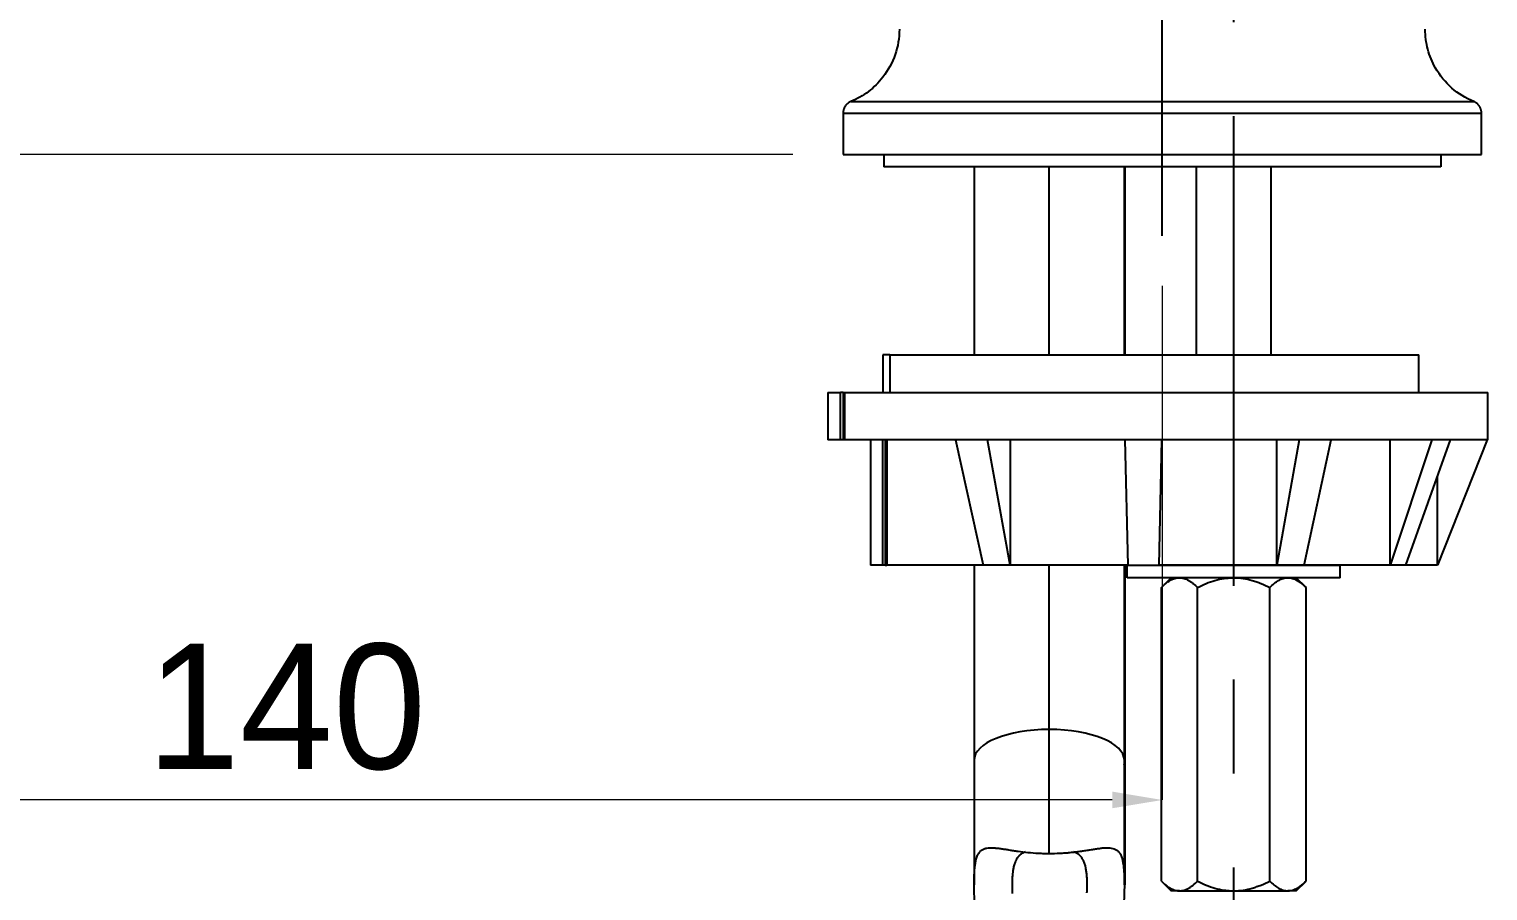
# Model space of a CAD drawing. Extents: x 0 to 1128, y 0 to 827.
# Drawn here: x 614.4 to 730.9, y 248.6 to 317.4 of the extents above; entities that cross this region are included whole.
import ezdxf

# ---------------------------------------------------------------- set-up
doc = ezdxf.new("R2010")
doc.units = 0
doc.header["$LTSCALE"] = 10
doc.header["$MEASUREMENT"] = 0
doc.header["$PDMODE"] = 3
doc.header["$PDSIZE"] = -10
doc.linetypes.add('CENTER', pattern=[2, 1.25, -0.25, 0.25, -0.25])
doc.layers.get('0').update_dxf_attribs({"linetype": 'CONTINUOUS'})
doc.layers.get('DEFPOINTS').update_dxf_attribs({"linetype": 'CONTINUOUS'})
doc.layers.add('1', color=7, linetype='CONTINUOUS')
doc.styles.add('Daelim Dimension', font='')
doc.styles.get('Daelim Dimension').set_extended_font_data('나눔고딕')
doc.dimstyles.new('DEFAULT', dxfattribs={"dimscale": 2, "dimtxt": 2, "dimasz": 2, "dimexe": 0, "dimexo": 2, "dimgap": 1, "dimtad": 1, "dimdec": 0, "dimzin": 9, "dimdsep": 46, "dimtxsty": 'Daelim Dimension', "dimcen": 0.5, "dimclrd": 5, "dimclre": 5, "dimclrt": 256, "dimadec": 1, "dimazin": 0, "dimtfac": 1, "dimtdec": 0, "dimtix": 1, "dimtmove": 0, "dimatfit": 3, "dimfxl": 1, "dimtolj": 1, "dimtzin": 1, "dimlwd": 9, "dimlwe": 9, "dimarcsym": 0})

# ---------------------------------------------------------------- blocks, each defined once
blk = doc.blocks.new('*D1')
at = {"color": 5, "lineweight": 9, "ltscale": 0.5, "transparency": 16777216}
for p, q in [((564.98, 489.39), (564.98, 255.84)), ((704.9, 296.89), (704.9, 255.84)), ((700.9, 255.84), (568.98, 255.84))]:
    blk.add_line(p, q, dxfattribs=at)
at = {"color": 5, "ltscale": 0.5, "transparency": 16777216}
for points in [[(568.98, 256.51), (568.98, 255.18), (564.98, 255.84)], [(700.9, 256.51), (700.9, 255.18), (704.9, 255.84)]]:
    blk.add_solid(points, dxfattribs=at)
at = {"layer": 'DEFPOINTS', "color": 0, "ltscale": 0.5, "transparency": 16777216}
for p in [(564.98, 493.39), (704.9, 300.89), (564.98, 255.84)]:
    blk.add_point(p, dxfattribs=at)
at = {"color": 7, "ltscale": 0.5, "transparency": 16777216, "insert": (634.94, 263.25), "char_height": 10, "attachment_point": 5, "style": 'Daelim Dimension'}
blk.add_mtext('\\A1;140', dxfattribs=at)
blk = doc.blocks.new('*D2')
at = {"color": 5, "lineweight": 9, "ltscale": 0.5, "transparency": 16777216}
for p, q in [((560.98, 493.39), (511.89, 493.39)), ((511.89, 311.39), (511.89, 489.39)), ((675.4, 307.39), (511.89, 307.39))]:
    blk.add_line(p, q, dxfattribs=at)
at = {"color": 5, "ltscale": 0.5, "transparency": 16777216}
for points in [[(511.23, 489.39), (512.56, 489.39), (511.89, 493.39)], [(511.23, 311.39), (512.56, 311.39), (511.89, 307.39)]]:
    blk.add_solid(points, dxfattribs=at)
at = {"layer": 'DEFPOINTS', "color": 0, "ltscale": 0.5, "transparency": 16777216}
for p in [(511.89, 493.39), (564.98, 493.39), (679.4, 307.39)]:
    blk.add_point(p, dxfattribs=at)
at = {"color": 7, "ltscale": 0.5, "transparency": 16777216, "insert": (504.45, 400.39), "char_height": 10, "attachment_point": 5, "rotation": 90, "style": 'Daelim Dimension'}
blk.add_mtext('\\A1;186', dxfattribs=at)

msp = doc.modelspace()

# ---------------------------------------------------------------- linework, layer by layer
at = {"layer": '1', "color": 1, "linetype": 'CENTER', "lineweight": -3, "ltscale": 3}
for p, q in [((704.9, 300.89), (704.9, 596.7)), ((710.6, 430.45), (710.6, 195.14))]:
    msp.add_line(p, q, dxfattribs=at)
at = {"layer": '1', "color": 7, "linetype": 'Continuous', "lineweight": -3}
for p, q in [((680.02, 311.61), (729.78, 311.61)), ((679.4, 310.68), (679.4, 307.39)), ((679.4, 310.68), (730.4, 310.68)), ((730.4, 307.39), (730.4, 310.68)), ((679.4, 307.39), (730.4, 307.39)), ((682.65, 307.39), (682.65, 306.39)), ((727.15, 307.39), (727.15, 306.39)), ((727.15, 306.39), (682.65, 306.39)), ((689.87, 306.39), (689.87, 291.39)), ((695.87, 291.39), (695.87, 306.39)), ((701.87, 291.39), (701.87, 306.39)), ((701.93, 291.39), (701.93, 306.39)), ((707.6, 306.39), (707.6, 291.39)), ((713.6, 291.39), (713.6, 306.39)), ((682.59, 291.39), (682.59, 288.39)), ((683.14, 291.39), (682.59, 291.39)), ((683.14, 291.39), (725.4, 291.39)), ((683.14, 291.39), (683.14, 288.39)), ((725.4, 288.39), (725.4, 291.39)), ((678.19, 288.39), (679.19, 288.39)), ((678.19, 288.39), (678.19, 284.59)), ((679.4, 288.39), (679.19, 288.39)), ((679.19, 284.59), (679.19, 288.39)), ((679.4, 288.39), (679.53, 288.39)), ((679.4, 288.39), (679.4, 284.59)), ((679.53, 288.39), (730.9, 288.39)), ((679.53, 288.39), (679.53, 284.59)), ((730.9, 284.59), (730.9, 288.39)), ((679.19, 284.59), (678.19, 284.59)), ((679.4, 284.59), (679.19, 284.59)), ((679.53, 284.59), (679.4, 284.59)), ((688.37, 284.59), (679.53, 284.59)), ((681.59, 284.59), (681.59, 274.59)), ((682.59, 274.59), (682.59, 284.59)), ((682.77, 284.59), (682.77, 274.59)), ((682.9, 284.59), (682.9, 274.59)), ((688.37, 284.59), (690.59, 274.59)), ((690.94, 284.59), (688.4, 284.59)), ((692.75, 274.59), (690.94, 284.59)), ((701.9, 284.59), (690.94, 284.59)), ((692.75, 284.59), (692.75, 274.59)), ((701.9, 284.59), (702.15, 274.59)), ((704.86, 284.59), (701.94, 284.59)), ((704.65, 274.59), (704.86, 284.59)), ((715.83, 284.59), (704.86, 284.59)), ((714.05, 274.59), (714.05, 284.59)), ((715.83, 284.59), (714.05, 274.59)), ((718.4, 284.59), (715.87, 284.59)), ((716.22, 274.59), (718.4, 284.59)), ((726.43, 284.59), (718.4, 284.59)), ((726.43, 284.59), (723.1, 274.59)), ((723.1, 274.59), (723.1, 284.59)), ((724.35, 274.59), (727.92, 284.59)), ((727.92, 284.59), (726.45, 284.59)), ((730.86, 284.59), (726.87, 274.59)), ((730.86, 284.59), (727.92, 284.59)), ((730.86, 284.59), (730.86, 284.58)), ((730.9, 284.59), (730.86, 284.59)), ((726.87, 274.59), (726.87, 281.65)), ((682.59, 274.59), (681.59, 274.59)), ((682.77, 274.59), (682.59, 274.59)), ((682.77, 274.59), (682.9, 274.59)), ((690.59, 274.59), (682.9, 274.59)), ((689.87, 274.59), (689.87, 259.02)), ((692.75, 274.59), (690.59, 274.59)), ((702.15, 274.59), (692.75, 274.59)), ((695.87, 261.47), (695.87, 274.59)), ((701.87, 259.02), (701.87, 274.59)), ((701.93, 259.02), (701.93, 274.59)), ((702.1, 274.59), (719.1, 274.59)), ((702.1, 273.59), (702.1, 274.59)), ((702.15, 274.59), (704.65, 274.59)), ((714.05, 274.59), (704.65, 274.59)), ((716.22, 274.59), (714.05, 274.59)), ((723.1, 274.59), (716.22, 274.59)), ((719.1, 273.59), (719.1, 274.59)), ((724.35, 274.59), (723.1, 274.59)), ((726.87, 274.59), (724.35, 274.59)), ((719.1, 273.59), (702.1, 273.59)), ((705.6, 273.59), (704.83, 272.81)), ((704.83, 249.36), (704.83, 272.81)), ((707.72, 249.36), (707.72, 272.81)), ((713.49, 249.36), (713.49, 272.81)), ((716.38, 272.81), (715.6, 273.59)), ((716.38, 249.36), (716.38, 272.81)), ((695.87, 251.57), (695.87, 261.47)), ((689.87, 259.02), (689.87, 249.06)), ((701.87, 249.07), (701.87, 259.02)), ((701.93, 249.07), (701.93, 259.02)), ((704.83, 249.36), (705.6, 248.59)), ((715.6, 248.59), (716.38, 249.36)), ((706.27, 248.59), (705.6, 248.59)), ((706.27, 248.59), (710.6, 248.59)), ((710.6, 248.59), (714.93, 248.59)), ((715.6, 248.59), (714.93, 248.59))]:
    msp.add_line(p, q, dxfattribs=at)
for centre, major_axis, ratio, start_param, end_param in [((703.46, 215.59), (-15.54, 68.9), 0.330417, 6.261931, 6.263269), ((703.45, 213.42), (-0.06, 71.27), 0.392618, 0.051966, 0.053278), ((704.06, 219.49), (14.84, 65), 0.339847, 0.132131, 0.133502), ((703.17, 215.15), (24.87, 69.4), 0.176814, 0.116239, 0.117566), ((695.87, 259.02), (-6, 0), 0.40909, 4.712389, 6.283185), ((695.87, 259.02), (-6, 0), 0.40909, 3.141593, 4.712389), ((695.93, 259.02), (-6, 0), 0.40909, 2.994723, 3.141593)]:
    msp.add_ellipse(centre, major_axis=major_axis, ratio=ratio, start_param=start_param, end_param=end_param, dxfattribs=at)
for points, knots in [([(683.9, 317.39), (683.9, 316.67), (683.67, 315.33), (682.74, 313.61), (681.47, 312.35), (680.53, 311.82), (680.02, 311.61)], [0, 0, 0, 0, 0.279785, 0.559569, 0.779785, 1, 1, 1, 1]), ([(729.78, 311.61), (729.12, 311.88), (727.96, 312.6), (726.72, 314.11), (726.04, 315.77), (725.9, 316.83), (725.9, 317.39)], [0, 0, 0, 0, 0.279785, 0.559569, 0.779785, 1, 1, 1, 1]), ([(704.83, 272.81), (704.94, 272.93), (705.06, 273.03), (705.29, 273.22), (705.41, 273.3), (705.65, 273.44), (705.77, 273.49), (705.95, 273.55), (706.02, 273.56), (706.11, 273.58), (706.14, 273.58), (706.21, 273.59), (706.24, 273.59), (706.27, 273.59)], [0, 0, 0, 0, 0.25, 0.25, 0.5, 0.5, 0.75, 0.75, 0.875, 0.875, 0.9375, 0.9375, 1, 1, 1, 1]), ([(706.27, 273.59), (706.4, 273.59), (706.52, 273.57), (706.77, 273.5), (706.89, 273.44), (707.04, 273.36), (707.07, 273.34), (707.13, 273.3), (707.16, 273.28), (707.25, 273.22), (707.31, 273.17), (707.49, 273.03), (707.6, 272.93), (707.72, 272.81)], [0, 0, 0, 0, 0.25, 0.25, 0.5, 0.5, 0.5625, 0.5625, 0.625, 0.625, 0.75, 0.75, 1, 1, 1, 1]), ([(707.72, 272.81), (707.94, 272.93), (708.17, 273.03), (708.63, 273.22), (708.87, 273.3), (709.35, 273.44), (709.59, 273.49), (709.97, 273.55), (710.09, 273.56), (710.28, 273.58), (710.35, 273.58), (710.47, 273.59), (710.54, 273.59), (710.6, 273.59)], [0, 0, 0, 0, 0.25, 0.25, 0.5, 0.5, 0.75, 0.75, 0.875, 0.875, 0.9375, 0.9375, 1, 1, 1, 1]), ([(710.6, 273.59), (710.86, 273.59), (711.11, 273.57), (711.6, 273.5), (711.84, 273.44), (712.15, 273.36), (712.21, 273.34), (712.33, 273.3), (712.39, 273.28), (712.56, 273.22), (712.68, 273.17), (713.03, 273.03), (713.26, 272.93), (713.49, 272.81)], [0, 0, 0, 0, 0.25, 0.25, 0.5, 0.5, 0.5625, 0.5625, 0.625, 0.625, 0.75, 0.75, 1, 1, 1, 1]), ([(713.49, 272.81), (713.6, 272.93), (713.72, 273.03), (713.95, 273.22), (714.07, 273.3), (714.31, 273.44), (714.43, 273.49), (714.61, 273.55), (714.68, 273.56), (714.77, 273.58), (714.8, 273.58), (714.87, 273.59), (714.9, 273.59), (714.93, 273.59)], [0, 0, 0, 0, 0.25, 0.25, 0.5, 0.5, 0.75, 0.75, 0.875, 0.875, 0.9375, 0.9375, 1, 1, 1, 1]), ([(714.93, 273.59), (715.06, 273.59), (715.18, 273.57), (715.43, 273.5), (715.55, 273.44), (715.7, 273.36), (715.73, 273.34), (715.79, 273.3), (715.82, 273.28), (715.91, 273.22), (715.97, 273.17), (716.15, 273.03), (716.26, 272.93), (716.38, 272.81)], [0, 0, 0, 0, 0.25, 0.25, 0.5, 0.5, 0.5625, 0.5625, 0.625, 0.625, 0.75, 0.75, 1, 1, 1, 1]), ([(690.03, 245.56), (690.03, 245.64), (690.02, 245.72), (690, 246.09), (689.98, 246.37), (689.95, 246.8), (689.94, 246.94), (689.93, 247.22), (689.92, 247.36), (689.9, 247.79), (689.89, 248.07), (689.88, 248.49), (689.87, 248.63), (689.87, 248.91), (689.87, 249.04), (689.87, 249.32), (689.87, 249.46), (689.88, 249.73), (689.88, 249.86), (689.9, 250.13), (689.91, 250.26), (689.92, 250.43), (689.93, 250.46), (689.93, 250.52), (689.94, 250.56), (689.95, 250.65), (689.96, 250.72), (689.99, 250.9), (690.01, 251.02), (690.05, 251.15), (690.06, 251.18), (690.08, 251.23), (690.08, 251.26), (690.11, 251.33), (690.13, 251.38), (690.19, 251.51), (690.24, 251.59), (690.3, 251.68), (690.32, 251.69), (690.34, 251.72), (690.36, 251.74), (690.4, 251.78), (690.43, 251.81), (690.53, 251.88), (690.59, 251.91), (690.7, 251.95), (690.74, 251.97), (690.79, 251.98), (690.81, 251.99), (690.85, 251.99), (690.87, 252), (690.97, 252.02), (691.05, 252.02), (691.22, 252.03), (691.31, 252.03), (691.5, 252.02), (691.59, 252.01), (691.74, 251.99), (691.79, 251.99), (691.89, 251.98), (691.94, 251.97), (692.1, 251.95), (692.21, 251.93), (692.43, 251.9), (692.54, 251.88), (692.77, 251.84), (692.89, 251.82), (693.13, 251.79), (693.26, 251.77), (693.64, 251.72), (693.9, 251.68), (694.44, 251.63), (694.72, 251.61), (695.04, 251.59), (695.08, 251.59), (695.15, 251.59), (695.26, 251.58), (695.36, 251.58), (695.58, 251.57), (695.72, 251.57), (695.87, 251.57)], [0, 0, 0, 0, 0.017742, 0.017742, 0.079133, 0.079133, 0.109829, 0.109829, 0.140524, 0.140524, 0.201915, 0.201915, 0.232611, 0.232611, 0.263307, 0.263307, 0.294002, 0.294002, 0.324698, 0.324698, 0.355393, 0.355393, 0.363067, 0.363067, 0.370741, 0.370741, 0.386089, 0.386089, 0.416784, 0.416784, 0.424458, 0.424458, 0.432132, 0.432132, 0.44748, 0.44748, 0.478175, 0.478175, 0.485849, 0.485849, 0.493523, 0.493523, 0.508871, 0.508871, 0.539567, 0.539567, 0.554914, 0.554914, 0.562588, 0.562588, 0.570262, 0.570262, 0.600958, 0.600958, 0.631653, 0.631653, 0.662349, 0.662349, 0.677697, 0.677697, 0.693044, 0.693044, 0.72374, 0.72374, 0.754436, 0.754436, 0.785131, 0.785131, 0.815827, 0.815827, 0.877218, 0.877218, 0.938609, 0.938609, 0.946283, 0.946283, 0.953957, 0.969304, 0.969304, 1, 1, 1, 1]), ([(693.97, 251.7), (693.89, 251.67), (693.82, 251.64), (693.67, 251.55), (693.6, 251.5), (693.51, 251.43), (693.5, 251.41), (693.46, 251.38), (693.42, 251.33), (693.37, 251.28), (693.29, 251.17), (693.24, 251.09), (693.19, 250.98), (693.18, 250.96), (693.16, 250.92), (693.15, 250.89), (693.12, 250.82), (693.11, 250.78), (693.06, 250.63), (693.03, 250.53), (692.99, 250.33), (692.97, 250.23), (692.95, 250.07), (692.95, 250.01), (692.93, 249.9), (692.93, 249.85), (692.92, 249.69), (692.91, 249.58), (692.9, 249.35), (692.9, 249.24), (692.9, 249.13)], [0, 0, 0, 0, 0.090036, 0.090036, 0.191143, 0.191143, 0.21642, 0.21642, 0.241697, 0.29225, 0.29225, 0.393357, 0.393357, 0.418634, 0.418634, 0.443911, 0.443911, 0.494464, 0.494464, 0.595572, 0.595572, 0.696679, 0.696679, 0.747232, 0.747232, 0.797786, 0.797786, 0.898893, 0.898893, 1, 1, 1, 1]), ([(695.87, 251.57), (696.16, 251.57), (696.44, 251.58), (696.87, 251.6), (697.01, 251.61), (697.21, 251.62), (697.32, 251.63), (697.42, 251.64), (697.49, 251.65), (697.52, 251.65), (697.69, 251.67), (697.82, 251.68), (698.09, 251.72), (698.21, 251.73), (698.47, 251.77), (698.59, 251.79), (698.77, 251.81), (698.83, 251.82), (698.95, 251.84), (699.01, 251.85), (699.18, 251.88), (699.3, 251.89), (699.52, 251.93), (699.62, 251.94), (699.83, 251.97), (699.93, 251.99), (700.13, 252.01), (700.22, 252.02), (700.36, 252.02), (700.41, 252.03), (700.5, 252.03), (700.54, 252.03), (700.67, 252.02), (700.75, 252.02), (700.91, 251.99), (700.99, 251.97), (701.13, 251.92), (701.2, 251.88), (701.33, 251.79), (701.38, 251.74), (701.45, 251.66), (701.46, 251.64), (701.49, 251.61), (701.53, 251.55), (701.56, 251.49), (701.62, 251.36), (701.66, 251.26), (701.69, 251.13), (701.7, 251.1), (701.72, 251.05), (701.72, 251.02), (701.74, 250.93), (701.75, 250.87), (701.78, 250.69), (701.8, 250.57), (701.82, 250.37), (701.83, 250.31), (701.84, 250.21), (701.84, 250.17), (701.84, 250.11), (701.84, 250.07), (701.85, 249.9), (701.86, 249.77), (701.87, 249.49), (701.87, 249.36), (701.87, 249.08), (701.87, 248.94), (701.87, 248.66), (701.86, 248.52), (701.85, 248.24), (701.85, 248.1), (701.84, 247.81), (701.83, 247.67), (701.81, 247.25), (701.8, 246.96), (701.76, 246.39), (701.74, 246.11), (701.72, 245.73), (701.71, 245.64), (701.7, 245.54)], [0, 0, 0, 0, 0.061231, 0.061231, 0.091847, 0.091847, 0.107155, 0.114809, 0.114809, 0.122463, 0.122463, 0.153078, 0.153078, 0.183694, 0.183694, 0.21431, 0.21431, 0.229618, 0.229618, 0.244925, 0.244925, 0.275541, 0.275541, 0.306157, 0.306157, 0.336772, 0.336772, 0.367388, 0.367388, 0.382696, 0.382696, 0.398004, 0.398004, 0.42862, 0.42862, 0.459235, 0.459235, 0.489851, 0.489851, 0.520467, 0.520467, 0.52812, 0.52812, 0.535774, 0.551082, 0.551082, 0.581698, 0.581698, 0.589352, 0.589352, 0.597006, 0.597006, 0.612314, 0.612314, 0.642929, 0.642929, 0.658237, 0.658237, 0.665891, 0.665891, 0.673545, 0.673545, 0.704161, 0.704161, 0.734776, 0.734776, 0.765392, 0.765392, 0.796008, 0.796008, 0.826623, 0.826623, 0.857239, 0.857239, 0.91847, 0.91847, 0.979702, 0.979702, 1, 1, 1, 1]), ([(698.9, 249.13), (698.9, 249.24), (698.9, 249.35), (698.89, 249.57), (698.89, 249.68), (698.87, 249.9), (698.86, 250.01), (698.83, 250.22), (698.81, 250.32), (698.79, 250.45), (698.78, 250.48), (698.77, 250.53), (698.75, 250.6), (698.73, 250.68), (698.68, 250.82), (698.65, 250.91), (698.6, 251.02), (698.58, 251.04), (698.56, 251.08), (698.55, 251.1), (698.51, 251.16), (698.49, 251.2), (698.41, 251.31), (698.35, 251.38), (698.25, 251.47), (698.21, 251.49), (698.16, 251.53), (698.14, 251.55), (698.1, 251.57), (698.08, 251.58), (697.98, 251.64), (697.9, 251.68), (697.82, 251.71)], [0, 0, 0, 0, 0.100412, 0.100412, 0.200823, 0.200823, 0.301235, 0.301235, 0.401647, 0.401647, 0.42675, 0.42675, 0.451853, 0.502058, 0.502058, 0.60247, 0.60247, 0.627573, 0.627573, 0.652676, 0.652676, 0.702882, 0.702882, 0.803294, 0.803294, 0.853499, 0.853499, 0.878602, 0.878602, 0.903705, 0.903705, 1, 1, 1, 1]), ([(704.83, 249.36), (704.94, 249.25), (705.06, 249.14), (705.29, 248.96), (705.41, 248.87), (705.65, 248.74), (705.77, 248.68), (705.95, 248.63), (706.02, 248.61), (706.11, 248.6), (706.14, 248.59), (706.21, 248.59), (706.24, 248.59), (706.27, 248.59)], [0, 0, 0, 0, 0.25, 0.25, 0.5, 0.5, 0.75, 0.75, 0.875, 0.875, 0.9375, 0.9375, 1, 1, 1, 1]), ([(706.27, 248.59), (706.4, 248.59), (706.52, 248.61), (706.77, 248.68), (706.89, 248.73), (707.04, 248.82), (707.07, 248.84), (707.13, 248.88), (707.16, 248.9), (707.25, 248.96), (707.31, 249), (707.49, 249.14), (707.6, 249.25), (707.72, 249.36)], [0, 0, 0, 0, 0.25, 0.25, 0.5, 0.5, 0.5625, 0.5625, 0.625, 0.625, 0.75, 0.75, 1, 1, 1, 1]), ([(707.72, 249.36), (707.94, 249.25), (708.17, 249.14), (708.63, 248.96), (708.87, 248.87), (709.35, 248.74), (709.59, 248.68), (709.97, 248.63), (710.09, 248.61), (710.28, 248.6), (710.35, 248.59), (710.47, 248.59), (710.54, 248.59), (710.6, 248.59)], [0, 0, 0, 0, 0.25, 0.25, 0.5, 0.5, 0.75, 0.75, 0.875, 0.875, 0.9375, 0.9375, 1, 1, 1, 1]), ([(710.6, 248.59), (710.86, 248.59), (711.11, 248.61), (711.6, 248.68), (711.84, 248.73), (712.15, 248.82), (712.21, 248.84), (712.33, 248.88), (712.39, 248.9), (712.56, 248.96), (712.68, 249), (713.03, 249.14), (713.26, 249.25), (713.49, 249.36)], [0, 0, 0, 0, 0.25, 0.25, 0.5, 0.5, 0.5625, 0.5625, 0.625, 0.625, 0.75, 0.75, 1, 1, 1, 1]), ([(713.49, 249.36), (713.6, 249.25), (713.72, 249.14), (713.95, 248.96), (714.07, 248.87), (714.31, 248.74), (714.43, 248.68), (714.61, 248.63), (714.68, 248.61), (714.77, 248.6), (714.8, 248.59), (714.87, 248.59), (714.9, 248.59), (714.93, 248.59)], [0, 0, 0, 0, 0.25, 0.25, 0.5, 0.5, 0.75, 0.75, 0.875, 0.875, 0.9375, 0.9375, 1, 1, 1, 1]), ([(714.93, 248.59), (715.06, 248.59), (715.18, 248.61), (715.43, 248.68), (715.55, 248.73), (715.7, 248.82), (715.73, 248.84), (715.79, 248.88), (715.82, 248.9), (715.91, 248.96), (715.97, 249), (716.15, 249.14), (716.26, 249.25), (716.38, 249.36)], [0, 0, 0, 0, 0.25, 0.25, 0.5, 0.5, 0.5625, 0.5625, 0.625, 0.625, 0.75, 0.75, 1, 1, 1, 1]), ([(692.9, 249.13), (692.9, 248.92), (692.91, 248.71), (692.92, 248.46), (692.92, 248.41), (692.92, 248.37)], [0, 0, 0, 0, 0.822031, 0.822031, 1, 1, 1, 1]), ([(698.88, 248.43), (698.88, 248.45), (698.89, 248.48), (698.9, 248.71), (698.9, 248.92), (698.9, 249.13)], [0, 0, 0, 0, 0.097065, 0.097065, 1, 1, 1, 1])]:
    msp.add_open_spline(points, degree=3, knots=knots, dxfattribs=at)
for points in [[(680.02, 311.61), (679.42, 311.32), (679.4, 310.68)], [(730.4, 310.68), (730.37, 311.34), (729.78, 311.61)]]:
    msp.add_open_spline(points, degree=2, dxfattribs=at)

# ---------------------------------------------------------------- dimensions: what is measured, and where the dimension line sits
at = {"color": 5, "ltscale": 0.5}
dim = msp.add_linear_dim(base=(511.89, 493.39), p1=(679.4, 307.39), p2=(564.98, 493.39), angle=90, dimstyle='DEFAULT', override={"dimtxt": 5, "dimclrd": 5, "dimclre": 5, "dimclrt": 7}, dxfattribs=at)
dim.commit()
dim.dimension.update_dxf_attribs({"geometry": '*D2', "text_midpoint": (504.45, 400.39)})
dim = msp.add_linear_dim(base=(564.98, 255.84), p1=(704.9, 300.89), p2=(564.98, 493.39), text='140', dimstyle='DEFAULT', override={"dimtxt": 5, "dimclrd": 5, "dimclre": 5, "dimclrt": 7}, dxfattribs=at)
dim.commit()
dim.dimension.update_dxf_attribs({"geometry": '*D1', "text_midpoint": (634.94, 263.25)})

doc.saveas('drawing.dxf')
